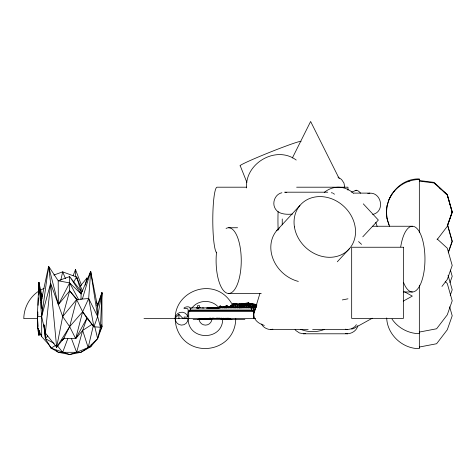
<?xml version="1.0" encoding="UTF-8"?>
<svg xmlns="http://www.w3.org/2000/svg" width="476" height="476" viewBox="0 0 476 476"><rect width="100%" height="100%" fill="white"/><g stroke="black" fill="none" stroke-linecap="round" stroke-linejoin="round"><path stroke-width="0.71" d="M80.997 299.582L81.099 293.918L69.651 282.917L58.203 280.763L69.651 276.58L69.651 290.83L58.375 304.676L58.203 280.763L48.617 266.292L50.617 283.297L45.381 333.063L45.381 338.644L51.128 348.129L58.375 352.311L69.651 354.525L80.926 352.311L90.678 346.748L97.645 338.644L101.953 326.792L101.953 292.663L97.645 304.676L97.616 306.395M48.617 267.768L48.617 266.292L58.375 304.676L69.651 282.917L78.808 299.916M41.674 308.353L41.698 298.69L48.617 266.292L41.65 316.534L45.381 333.063L56.65 347.254L63.617 338.644L69.651 326.661L76.618 299.559L69.651 290.83L62.683 316.534L56.65 347.254L56.293 345.856M189.859 310.983C192.762 302.712 178.44 309.406 186.354 308.454C189.835 308.061 187.151 313.416 187.877 315.439C188.401 317.879 185.461 316.974 184.081 317.022L184.016 318.712L188.883 318.301M37.699 316.415L37.848 311.964M38.074 305.295L38.324 297.887M38.425 294.924L38.853 282.322L42.156 296.625M81.099 293.918L80.926 291.009L69.651 276.58L81.099 293.918L90.678 271.362L88.685 298.506L82.645 311.75L93.921 326.792L97.645 316.534L88.685 298.506L76.618 299.559L82.645 311.75L86.924 318.182L93.921 326.792L100.448 327.244L101.953 292.663L97.604 306.966L97.645 316.534L100.448 327.244L97.645 338.644L88.173 347.593L80.926 352.311L58.375 352.311L56.079 350.449M101.626 297.786L101.953 292.663L97.645 316.534L90.678 271.362L82.407 298.898M41.46 334.515L38.853 335.158L39.252 330.802M386.476 212.367L387.107 205.787M86.763 279.519L86.924 278.067L80.367 286.005M222.732 319.289C222.351 341.387 187.841 340.721 188.163 318.646A6.468 6.468 0 0 1 178.958 324.513A6.468 6.468 0 0 1 177.536 313.696A6.468 6.468 0 0 1 187.943 316.974M235.751 318.646C235.328 353.531 185.694 360.064 176.257 326.482C167.635 292.68 213.891 273.522 231.699 303.515M357.851 325.638C356.923 330.398 352.151 333.587 347.456 333.795L303.64 333.795L299.446 332.962L295.894 330.588L295.102 329.404M42.638 311.738L38.853 282.322L37.348 316.534L37.348 326.792L38.853 335.158L39.782 330.802M85.341 285.213L86.924 278.067L87.304 279.507M60.767 280.37L62.683 271.855L76.618 277.032L82.538 291.193M93.415 325.286L88.173 347.593L76.618 352.311L69.651 354.525L51.128 348.129L48.617 344.392L41.698 336.621L37.348 326.792M37.866 314.392L37.348 316.534L38.157 326.56M41.174 300.832L41.698 298.69M61.475 340.53L63.617 338.644L75.678 338.644L82.645 311.75L69.651 326.661L56.65 347.254L50.617 283.297L41.65 316.534L37.348 316.534L37.854 315.136M88.09 319.003L86.924 318.182L82.645 330.451L76.618 352.311L71.454 338.519M253.904 313.279L259.896 293.531M387.107 205.959L388.975 199.623M206.203 308.281L207.28 307.865L217.342 308.055M447.291 225.755L452.2 211.778L447.291 194.5L434.035 182.385L419.338 180.523M447.785 224.779L452.2 212.195L447.291 194.922M448.273 252.191L452.2 241.005L447.684 225.112M448.273 252.869L452.2 241.689L447.488 225.1M449.993 282.595L452.2 276.306L450.433 270.088M450.237 295.388L452.2 289.795L448.077 275.283M67.842 338.519L62.683 352.311L57.578 345.939M73.114 275.747L75.488 269.565L81.545 285.362M99.633 331.891L101.953 326.792L101.65 324.644M292.365 157.99L310.626 121.475L339.168 178.571M389.314 198.992L392.016 193.94M388.975 199.795C393.967 187.77 406.325 179.511 419.338 179.506M50.617 283.297L62.683 316.534L69.651 326.661L75.678 338.644L86.924 318.182M73.685 281.988L76.618 277.032L80.926 291.009L82.318 290.985M91.904 344.916L90.678 346.748L88.173 347.593L82.645 330.451L92.142 324.281M356.387 324.62L355.197 326.393L351.645 328.767L347.456 329.6L312.649 329.6M437.057 239.737L447.291 226.344L452.2 212.367L447.291 195.095L434.035 182.974L419.338 181.112M441.954 286.439L447.291 279.448L452.2 265.471L447.291 248.192L437.218 238.988M191.661 308.448C197.35 299.928 210.684 299.124 217.74 306.395M190.65 310.025L190.097 310.745L188.722 310.995L188.722 318.646M256.338 306.151C249.763 303.367 242.248 304.396 235.311 303.843L229.384 306.836L230.997 306.223L233.157 303.438L235.311 303.361L239.624 304.949L243.938 305.181L256.153 307.193M216.985 308.097L220.215 305.985L222.375 306.925L224.529 306.693L226.689 305.515L228.843 306.693L230.997 306.223L233.157 303.438C236.733 303.349 238.607 306.782 241.778 307.651C246.407 306.806 251.054 308.394 255.713 307.544M62.683 316.534L76.618 299.559M393.378 192.28L394.741 190.62M75.678 338.644L82.645 330.451M47.707 335.919L45.381 338.644L54.145 343.416M217.52 307.841L216.443 308.168L220.215 306.925L224.529 307.865L224.529 306.693L226.689 306.693L228.843 307.865L228.843 306.693L230.997 307.044L233.157 304.705L239.624 304.949L241.778 306.901L246.092 305.485L248.252 307.651L254.72 307.573L250.406 307.669L246.092 303.991L243.938 305.181L241.778 304.116L240.344 304.491M276.675 230.628L299.916 205.477M337.294 261.794L349.658 248.412M362.795 236.816L378.349 220.061L363.295 203.853M174.597 318.646L178.911 314.338L183.224 318.646M229.706 306.96L232.615 304.598M225.071 306.931L226.689 305.515L228.843 307.401C233.127 308.228 237.363 306.151 241.778 306.901M61.737 340.441L64.563 338.031M230.997 306.175L232.08 305.253M229.384 306.996L232.615 304.664M38.407 291.324C29.458 297.399 23.877 307.835 23.8 318.646L37.693 318.646M226.689 305.515L226.689 307.865L222.375 307.496L220.215 305.985L218.062 307.68L209.434 307.865L215.188 308.18M221.167 318.164L221.167 319.604L223.321 319.551L224.94 318.295M229.384 306.711L232.08 305.086L229.384 306.663M226.558 318.908L225.475 319.592L223.321 319.604L223.321 318.111M51.128 348.129L56.037 345.154M246.633 303.408L248.252 302.914L248.252 307.865L243.938 306.371L241.778 307.651L239.624 307.865L237.47 307.044L235.311 304.813L230.997 307.722L226.689 306.693L224.529 307.401L222.375 306.925L222.375 307.865L220.215 306.925L218.062 307.966L220.215 307.865L220.215 305.985M372.286 318.224L354.852 327.851A32.862 12.578 -90 0 1 351.597 328.97M403.273 301.106L412.317 296.108L404.564 291.83M40.93 289.973L44.084 288.289M223.321 319.604L225.475 319.259L227.635 318.224L229.789 319.259L231.949 319.604L223.321 319.551M214.069 318.141L212.992 318.646L208.678 318.646L209.755 318.141M255.439 304.7L256.873 304.652L252.56 304.206L248.252 303.081L246.092 303.206L243.938 304.17L240.344 304.224M230.997 307.044L233.157 306.139L237.47 307.865L237.47 304.182M351.502 192.131L356.31 190.263M210.517 308.281L211.594 308.115M253.41 318.646L253.41 310.995L252.036 310.745L251.483 310.025M222.911 307.294L223.994 306.895M53.847 275.051L62.683 271.855L65.468 278.633M222.691 318.271L221.614 318.646L217.3 318.646L216.223 318.141M201.889 308.234L202.966 307.865L204.043 308.281M240.344 304.027L241.778 303.7L243.938 304.17L246.092 303.545C249.543 305.051 253.666 303.069 256.873 305.3L254.72 304.259L252.56 303.896L248.252 304.801L246.092 303.545L241.778 304.289M206.608 319.087L210.386 319.604L203.912 319.521L201.759 318.944L197.445 319.604L206.072 319.598L206.072 318.379L208.226 319.598L203.912 318.379L199.605 319.604L201.759 318.379L203.198 318.379M407.45 181.63L409.503 181.005M201.759 318.944L199.605 319.598L201.759 318.379L201.759 319.598L206.072 319.598L203.912 318.379L203.912 319.604M100.448 327.244L101.953 326.792M235.311 303.682L237.47 304.378L239.624 303.736L243.938 306.371M208.678 318.646L210.297 318.188M210.832 318.646L212.451 318.188L210.832 318.617L210.832 318.033M216.764 318.188L215.146 318.646L213.528 318.188M205.531 319.087L201.759 319.598M255.796 307.228L254.72 306.859L252.56 304.622L250.406 304.622L246.092 303.206L243.938 303.777L241.778 303.7L241.778 307.865L243.938 307.323M246.812 303.408L248.252 303.081L250.406 304.134L252.56 303.896L256.338 306.871M218.062 307.865L216.622 308.18L220.215 307.865M281.893 192.744C275.628 194.012 272.218 201.538 274.569 207.334C277.508 214.402 285.897 214.634 292.401 214.099M367.775 193.53C381.062 190.192 386.03 211.546 372.666 214.462M261.449 324.025C263.502 328.012 268.524 330.368 272.873 329.184M303.64 333.795L305.735 333.378M342.339 299.922L347.974 298.815M419.338 332.07L436.617 328.773L447.291 314.797L452.2 300.814L447.291 283.541L445.173 281.602M419.338 347.04L436.617 343.737L447.291 329.761L452.2 315.784L449.647 306.8M215.908 308.168L217.342 307.966M200.812 307.865L196.499 307.865L197.1 307.871M245.372 303.64L243.938 303.777L243.938 307.865M222.97 307.258L224.012 307.181M252.464 307.817L255.779 307.817M209.452 307.936L211.594 307.871L207.298 307.865L208.357 308.281M224.85 318.271L225.927 318.646L230.241 318.646L229.164 318.271M196.552 307.865L198.266 307.865M198.165 308.204L197.183 307.871L198.653 307.865L198.653 308.371L198.224 307.865M246.699 187.199L217.08 187.199A32.862 4.29 -90 0 0 212.796 218.633A32.862 4.29 -90 0 0 216.705 252.798M296.631 187.199L347.962 187.199L347.962 190.156M327.762 192.191L284.69 192.191L286.784 192.607M353.632 193.113L369.87 193.113M372.399 226.249L412.389 226.249M228.682 227.742L237.566 227.742M403.499 291.972L412.389 291.972M228.682 293.466L261.264 293.466M248.252 304.801L250.406 304.801L252.56 306.609L255.713 307.472M256.153 307.52C253.196 307.532 250.138 307.133 248.252 304.515M255.862 307.865L190.549 307.865L190.549 310.025L255.142 310.025M189.763 310.709L252.375 310.709M189.543 310.727L252.595 310.727M189.388 310.917L252.75 310.917M188.722 310.995L253.41 310.995M143.99 318.646L255.689 318.646M225.475 319.259L229.789 319.259L229.789 319.592L225.475 319.604L225.475 318.45M193.131 319.604L244.884 319.604M270.779 329.6L308.174 329.6M256.445 305.973L254.72 304.247L252.56 304.241L248.252 302.914L250.406 303.878M243.938 304.152L241.778 304.128L245.372 304.426M209.452 307.99L213.748 307.865L213.748 308.353M254.72 307.764L255.178 307.793L253.28 307.597L254.72 307.764L254.72 304.247M419.338 333.676C408.521 333.599 398.091 328.023 392.016 319.075M254.72 307.365L255.755 307.478M197.159 307.871L198.653 308.156L197.219 307.871M331.302 192.744L332.7 193.024M345.356 329.184L347.456 329.6M345.356 333.378L347.456 333.795M230.241 318.646L228.081 318.188L228.081 318.646C224.678 317.873 221.239 318.926 217.841 318.188L219.46 318.617L221.614 318.188L221.614 318.646L219.995 318.17M228.081 318.646L225.927 318.188L225.927 318.646M218.02 318.224L219.46 318.593L219.46 318.01M237.47 304.378L235.311 303.361L235.311 307.865L233.157 307.466L230.997 307.722L228.843 306.693M206.072 318.379L208.226 319.598L204.995 318.26M296.197 160.037C276.038 144.978 244.747 163.375 246.58 187.937M337.996 177.084L341.548 179.458L343.928 183.01L344.761 187.199M333.289 193.417L334.473 194.208M228.171 318.307L229.789 319.604L227.635 319.259L225.475 319.592L227.635 319.259L229.789 319.592L227.635 318.224L227.635 319.604L226.017 318.307M358.547 241.576L361.546 244.349M434.564 183.29L435.623 184.26M439.336 187.651L440.931 189.103M444.108 192.012L446.762 194.434M69.651 290.83L77.166 299.499M388.975 224.773L389.654 226.207M96.319 302.04L97.645 304.676M96.735 304.949L97.604 306.966L90.678 271.362L90.678 274.247M246.854 182.326L240.273 165.886A32.862 1.482 -21.8 0 1 270.541 151.993A32.862 1.482 -21.8 0 1 300.772 141.723M388.975 224.351C379.699 203.823 396.823 178.197 419.338 178.916L419.338 232.758M387.107 218.609L388.975 224.946M76.618 277.032L77.243 279.132M94.766 326.655L97.645 338.644L97.628 337.502M88.685 298.506L93.921 326.792M86.924 278.067L87.191 279.519M41.656 296.679L41.65 293.722L42.055 296.661M44.339 324.977L45.381 333.063M40.543 296.953L38.853 282.322L41.65 316.534M40.716 298.416L40.972 300.606M41.138 302.07L41.394 304.265M43.768 324.745L45.381 338.644L44.768 331.278M386.476 212.195L387.107 218.781M386.685 317.92C387.25 334.717 402.642 348.843 419.338 348.646L419.338 285.154M41.65 293.722L42.078 298.874M44.399 326.863L44.524 328.333M38.27 327.994L38.853 335.158M41.674 316.653L41.698 336.621M282.244 218.954L282.244 224.862M253.702 307.865L253.702 318.646M252.56 303.896L252.56 307.776L250.406 307.865L250.406 303.575M251.584 307.865L251.59 310.025M246.092 303.206L246.092 307.865M239.624 303.736L239.624 307.865M233.157 303.438L233.157 307.865M230.997 305.663L230.997 307.865M218.062 307.395L218.062 308.049M217.3 318.033L217.3 318.646M215.908 307.865L215.908 308.335M212.992 318.033L212.992 318.646M199.575 307.865L199.575 305.711L197.421 305.711L197.421 307.865M178.911 314.338L178.911 318.646M75.488 269.565L75.488 276.961M211.957 318.646A6.468 6.468 0 0 1 205.489 325.12A6.468 6.468 0 0 1 199.022 318.646M264.329 325.394A32.862 16.969 -14.5 0 1 255.201 309.21M324.442 329.422A32.862 32.582 -90 0 1 300.832 329.422M324.251 192.411A32.862 26.073 -90 0 1 353.46 193.292M278.157 230.063A32.862 4.29 -90 0 1 278.097 211.558M400.715 246.895A32.862 12.578 -90 0 1 418.588 230.521A32.862 12.578 -90 0 1 422.396 279.007A32.862 12.578 -90 0 1 403.493 282.345M355.15 190.733A32.862 7.17 68.8 0 1 360.612 193.149M375.76 222.334A32.862 7.17 68.8 0 1 377.123 226.35M298.339 281.423A32.862 28.048 42.7 0 1 272.712 258.022A32.862 28.048 42.7 0 1 279.251 228.01M226.064 228.462A32.862 12.578 -90 0 1 241.237 258.879A32.862 12.578 -90 0 1 227.367 293.287A32.862 12.578 -90 0 1 216.532 252.096M403.428 247.246L351.675 247.246L351.675 318.402L403.428 318.402L403.428 247.246M294.424 226.945A32.862 28.048 42.7 0 0 344.136 253.238A32.862 28.048 42.7 0 0 335.8 200.652A32.862 28.048 42.7 0 0 294.424 226.945"/></g></svg>
